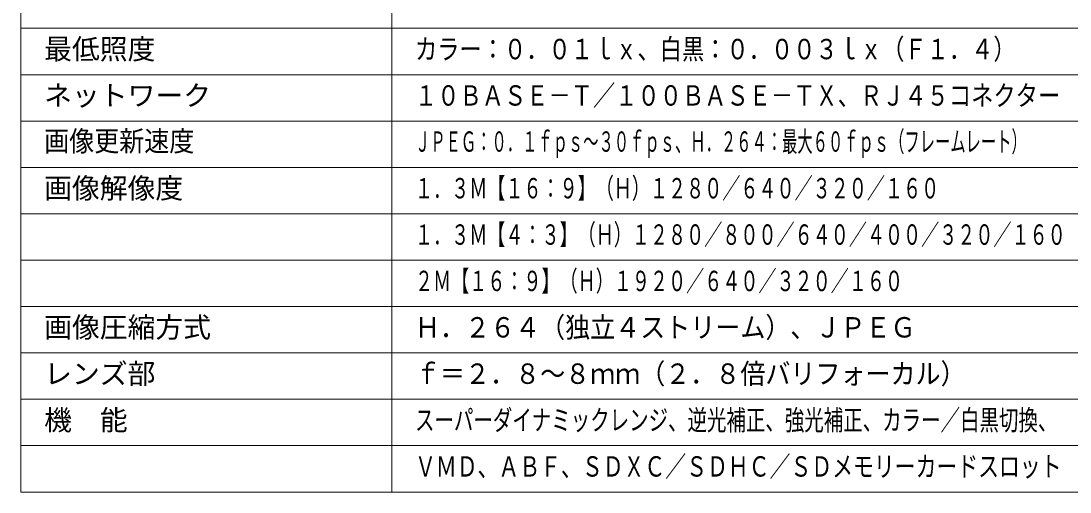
# Model space of a CAD drawing. Units: millimetres, scale not verified. Extents: x -63 to 108, y -56 to 175.
# Drawn here: x -63.1 to 50, y -56.5 to -5.7 of the extents above; entities that cross this region are included whole.
import ezdxf
from ezdxf.enums import TextEntityAlignment as Align

# ---------------------------------------------------------------- set-up
doc = ezdxf.new("R2010")
doc.units = ezdxf.units.MM
doc.header["$LTSCALE"] = 0.125
doc.layers.add('0-1_MOJI1', color=7, linetype='Continuous')
doc.layers.add('0-2_WAKU', color=1, linetype='Continuous', lineweight=18)
doc.styles.add('ＭＳ ゴシック', font='')
doc.styles.get('ＭＳ ゴシック').set_extended_font_data('MS Gothic')

msp = doc.modelspace()

# ---------------------------------------------------------------- linework, layer by layer
at = {"layer": '0-2_WAKU', "color": 4}
for p, q in [((-63.1422, 3.5001), (-63.1422, -56.4999)), ((-23.1422, 3.5001), (-23.1422, -56.4999)), ((61.8578, -56.4999), (-63.1422, -56.4999))]:
    msp.add_line(p, q, dxfattribs=at)
at = {"layer": '0-2_WAKU'}
for p, q in [((-63.1422, -6.4999), (61.8578, -6.4999)), ((-63.1422, -11.4999), (61.8578, -11.4999)), ((-63.1422, -16.4999), (61.8578, -16.4999)), ((-63.1422, -21.4999), (61.8578, -21.4999)), ((-63.1422, -26.4999), (61.8578, -26.4999)), ((-63.1422, -31.4999), (61.8578, -31.4999)), ((-63.1422, -36.4999), (61.8578, -36.4999)), ((-63.1422, -41.4999), (61.8578, -41.4999)), ((61.8578, -46.4999), (-63.1422, -46.4999)), ((61.8578, -51.4999), (-63.1422, -51.4999))]:
    msp.add_line(p, q, dxfattribs=at)

# ---------------------------------------------------------------- texts
at = {"layer": '0-1_MOJI1', "style": 'ＭＳ ゴシック'}
for s, p in [('最低照度', (-60.6422, -10.4999)), ('ネットワーク', (-60.6422, -15.4999)), ('画像解像度', (-60.6422, -25.4999)), ('画像圧縮方式', (-60.6422, -40.4999)), ('レンズ部', (-60.6422, -45.4999)), ('機\u3000能', (-60.6422, -50.4999))]:
    msp.add_text(s, height=2.199, dxfattribs=at).set_placement(p, align=Align.BOTTOM_LEFT)
for s, width, p in [('カラー：０．０１ｌｘ、白黒：０．００３ｌｘ（Ｆ１．４）', 0.8, (-20.6422, -10.4999)), ('１０ＢＡＳＥ－Ｔ／１００ＢＡＳＥ－ＴＸ、ＲＪ４５コネクター', 0.8, (-20.6422, -15.4999)), ('画像更新速度', 0.9, (-60.6422, -20.4254)), ('ＪＰＥＧ：０．１ｆｐｓ～３０ｆｐｓ、Ｈ．２６４：最大６０ｆｐｓ（フレームレート）', 0.55, (-20.6422, -20.4732)), ('１．３Ｍ【１６：９】（Ｈ）１２８０／６４０／３２０／１６０', 0.65, (-20.6422, -25.4999)), ('１．３Ｍ【４：３】（Ｈ）１２８０／８００／６４０／４００／３２０／１６０', 0.65, (-20.6422, -30.4999)), ('２Ｍ【１６：９】（Ｈ）１９２０／６４０／３２０／１６０', 0.65, (-20.6422, -35.4999)), ('Ｈ．２６４（独立４ストリーム）、ＪＰＥＧ', 0.9, (-20.6422, -40.4999)), ('ｆ＝２．８～８ｍｍ（２．８倍バリフォーカル）', 0.9, (-20.6422, -45.4999)), ('スーパーダイナミックレンジ、逆光補正、強光補正、カラー／白黒切換、', 0.7, (-20.6422, -50.4999)), ('ＶＭＤ、ＡＢＦ、ＳＤＸＣ／ＳＤＨＣ／ＳＤメモリーカードスロット', 0.75, (-20.6422, -55.4999))]:
    msp.add_text(s, height=2.199, dxfattribs=dict(at, width=width)).set_placement(p, align=Align.BOTTOM_LEFT)

doc.saveas('drawing.dxf')
